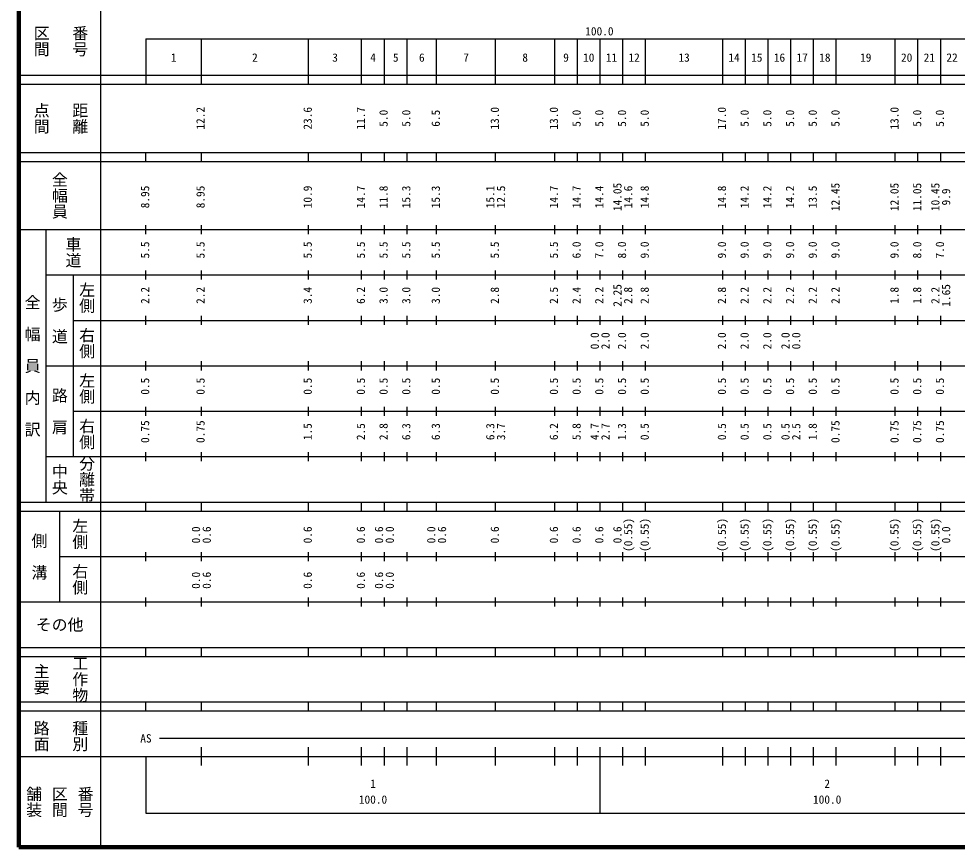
# Model space of a CAD drawing. Units: millimetres on the paper, enlarged 1000 times. Extents: x 40000 to 680000, y 20000 to 380000.
# Drawn here: x 40000 to 246639, y 20000 to 202409 of the extents above; entities that cross this region are included whole.
import ezdxf
from ezdxf.enums import TextEntityAlignment as Align

# ---------------------------------------------------------------- set-up
doc = ezdxf.new("R2010")
doc.units = ezdxf.units.MM
doc.header["$LTSCALE"] = 1000
doc.layers.add('M-TTL', color=2, linetype='Continuous', lineweight=140)
doc.layers.add('M-TTL-BAND', color=7, linetype='Continuous', lineweight=25)
doc.styles.add('@ＭＳ ゴシック', font='')
doc.styles.add('ＭＳ ゴシック', font='')
doc.styles.get('@ＭＳ ゴシック').set_extended_font_data('@MS Gothic')
doc.styles.get('ＭＳ ゴシック').set_extended_font_data('MS Gothic')

msp = doc.modelspace()

# ---------------------------------------------------------------- linework, layer by layer
at = {"layer": 'M-TTL'}
for p, q in [((40000, 380000), (40000, 20000)), ((40000, 20000), (680000, 20000))]:
    msp.add_line(p, q, dxfattribs=at)
at = {"layer": 'M-TTL-BAND'}
for p, q in [((58000, 370000), (58000, 20000)), ((68000, 198000), (579000, 198000)), ((68000, 198000), (68000, 188000)), ((80200, 188000), (80200, 198000)), ((103800, 188000), (103800, 198000)), ((115500, 188000), (115500, 198000)), ((120500, 188000), (120500, 198000)), ((125500, 188000), (125500, 198000)), ((132000, 188000), (132000, 198000)), ((145000, 188000), (145000, 198000)), ((158000, 188000), (158000, 198000)), ((163000, 188000), (163000, 198000)), ((168000, 188000), (168000, 198000)), ((173000, 188000), (173000, 198000)), ((178000, 188000), (178000, 198000)), ((195000, 188000), (195000, 198000)), ((200000, 188000), (200000, 198000)), ((205000, 188000), (205000, 198000)), ((210000, 188000), (210000, 198000)), ((215000, 188000), (215000, 198000)), ((220000, 188000), (220000, 198000)), ((233000, 188000), (233000, 198000)), ((238000, 188000), (238000, 198000)), ((243000, 188000), (243000, 198000)), ((40000, 190000), (579000, 190000)), ((40000, 188000), (579000, 188000)), ((40000, 173000), (579000, 173000)), ((68000, 171000), (68000, 173000)), ((80200, 171000), (80200, 173000)), ((103800, 171000), (103800, 173000)), ((115500, 171000), (115500, 173000)), ((120500, 171000), (120500, 173000)), ((125500, 171000), (125500, 173000)), ((132000, 171000), (132000, 173000)), ((145000, 171000), (145000, 173000)), ((158000, 171000), (158000, 173000)), ((163000, 171000), (163000, 173000)), ((168000, 171000), (168000, 173000)), ((173000, 171000), (173000, 173000)), ((178000, 171000), (178000, 173000)), ((195000, 171000), (195000, 173000)), ((200000, 171000), (200000, 173000)), ((205000, 171000), (205000, 173000)), ((210000, 171000), (210000, 173000)), ((215000, 171000), (215000, 173000)), ((220000, 171000), (220000, 173000)), ((233000, 171000), (233000, 173000)), ((238000, 171000), (238000, 173000)), ((243000, 171000), (243000, 173000)), ((40000, 171000), (579000, 171000)), ((40000, 156000), (579000, 156000)), ((46000, 96000), (46000, 156000)), ((68000, 155000), (68000, 157000)), ((80200, 155000), (80200, 157000)), ((103800, 155000), (103800, 157000)), ((115500, 155000), (115500, 157000)), ((120500, 155000), (120500, 157000)), ((125500, 155000), (125500, 157000)), ((132000, 155000), (132000, 157000)), ((145000, 155000), (145000, 157000)), ((158000, 155000), (158000, 157000)), ((163000, 155000), (163000, 157000)), ((168000, 155000), (168000, 157000)), ((173000, 155000), (173000, 157000)), ((178000, 155000), (178000, 157000)), ((195000, 155000), (195000, 157000)), ((200000, 155000), (200000, 157000)), ((205000, 155000), (205000, 157000)), ((210000, 155000), (210000, 157000)), ((215000, 155000), (215000, 157000)), ((220000, 155000), (220000, 157000)), ((233000, 155000), (233000, 157000)), ((238000, 155000), (238000, 157000)), ((243000, 155000), (243000, 157000)), ((68000, 145000), (68000, 147000)), ((80200, 145000), (80200, 147000)), ((103800, 145000), (103800, 147000)), ((115500, 145000), (115500, 147000)), ((120500, 145000), (120500, 147000)), ((125500, 145000), (125500, 147000)), ((132000, 145000), (132000, 147000)), ((145000, 145000), (145000, 147000)), ((158000, 145000), (158000, 147000)), ((163000, 145000), (163000, 147000)), ((168000, 145000), (168000, 147000)), ((173000, 145000), (173000, 147000)), ((178000, 145000), (178000, 147000)), ((195000, 145000), (195000, 147000)), ((200000, 145000), (200000, 147000)), ((205000, 145000), (205000, 147000)), ((210000, 145000), (210000, 147000)), ((215000, 145000), (215000, 147000)), ((220000, 145000), (220000, 147000)), ((233000, 145000), (233000, 147000)), ((238000, 145000), (238000, 147000)), ((243000, 145000), (243000, 147000)), ((46000, 146000), (579000, 146000)), ((52000, 146000), (52000, 106000)), ((68000, 135000), (68000, 137000)), ((80200, 135000), (80200, 137000)), ((103800, 135000), (103800, 137000)), ((115500, 135000), (115500, 137000)), ((120500, 135000), (120500, 137000)), ((125500, 135000), (125500, 137000)), ((132000, 135000), (132000, 137000)), ((145000, 135000), (145000, 137000)), ((158000, 135000), (158000, 137000)), ((163000, 135000), (163000, 137000)), ((168000, 135000), (168000, 137000)), ((173000, 135000), (173000, 137000)), ((178000, 135000), (178000, 137000)), ((195000, 135000), (195000, 137000)), ((200000, 135000), (200000, 137000)), ((205000, 135000), (205000, 137000)), ((210000, 135000), (210000, 137000)), ((215000, 135000), (215000, 137000)), ((220000, 135000), (220000, 137000)), ((233000, 135000), (233000, 137000)), ((238000, 135000), (238000, 137000)), ((243000, 135000), (243000, 137000)), ((52000, 136000), (579000, 136000)), ((68000, 125000), (68000, 127000)), ((80200, 125000), (80200, 127000)), ((103800, 125000), (103800, 127000)), ((115500, 125000), (115500, 127000)), ((120500, 125000), (120500, 127000)), ((125500, 125000), (125500, 127000)), ((132000, 125000), (132000, 127000)), ((145000, 125000), (145000, 127000)), ((158000, 125000), (158000, 127000)), ((163000, 125000), (163000, 127000)), ((168000, 125000), (168000, 127000)), ((173000, 125000), (173000, 127000)), ((178000, 125000), (178000, 127000)), ((195000, 125000), (195000, 127000)), ((200000, 125000), (200000, 127000)), ((205000, 125000), (205000, 127000)), ((210000, 125000), (210000, 127000)), ((215000, 125000), (215000, 127000)), ((220000, 125000), (220000, 127000)), ((233000, 125000), (233000, 127000)), ((238000, 125000), (238000, 127000)), ((243000, 125000), (243000, 127000)), ((46000, 126000), (579000, 126000)), ((52000, 116000), (579000, 116000)), ((68000, 115000), (68000, 117000)), ((80200, 115000), (80200, 117000)), ((103800, 115000), (103800, 117000)), ((115500, 115000), (115500, 117000)), ((120500, 115000), (120500, 117000)), ((125500, 115000), (125500, 117000)), ((132000, 115000), (132000, 117000)), ((145000, 115000), (145000, 117000)), ((158000, 115000), (158000, 117000)), ((163000, 115000), (163000, 117000)), ((168000, 115000), (168000, 117000)), ((173000, 115000), (173000, 117000)), ((178000, 115000), (178000, 117000)), ((195000, 115000), (195000, 117000)), ((200000, 115000), (200000, 117000)), ((205000, 115000), (205000, 117000)), ((210000, 115000), (210000, 117000)), ((215000, 115000), (215000, 117000)), ((220000, 115000), (220000, 117000)), ((233000, 115000), (233000, 117000)), ((238000, 115000), (238000, 117000)), ((243000, 115000), (243000, 117000)), ((46000, 106000), (579000, 106000)), ((68000, 105000), (68000, 107000)), ((80200, 105000), (80200, 107000)), ((103800, 105000), (103800, 107000)), ((115500, 105000), (115500, 107000)), ((120500, 105000), (120500, 107000)), ((125500, 105000), (125500, 107000)), ((132000, 105000), (132000, 107000)), ((145000, 105000), (145000, 107000)), ((158000, 105000), (158000, 107000)), ((163000, 105000), (163000, 107000)), ((168000, 105000), (168000, 107000)), ((173000, 105000), (173000, 107000)), ((178000, 105000), (178000, 107000)), ((195000, 105000), (195000, 107000)), ((200000, 105000), (200000, 107000)), ((205000, 105000), (205000, 107000)), ((210000, 105000), (210000, 107000)), ((215000, 105000), (215000, 107000)), ((220000, 105000), (220000, 107000)), ((233000, 105000), (233000, 107000)), ((238000, 105000), (238000, 107000)), ((243000, 105000), (243000, 107000)), ((40000, 96000), (579000, 96000)), ((68000, 94000), (68000, 96000)), ((80200, 94000), (80200, 96000)), ((103800, 94000), (103800, 96000)), ((115500, 94000), (115500, 96000)), ((120500, 94000), (120500, 96000)), ((125500, 94000), (125500, 96000)), ((132000, 94000), (132000, 96000)), ((145000, 94000), (145000, 96000)), ((158000, 94000), (158000, 96000)), ((163000, 94000), (163000, 96000)), ((168000, 94000), (168000, 96000)), ((173000, 94000), (173000, 96000)), ((178000, 94000), (178000, 96000)), ((195000, 94000), (195000, 96000)), ((200000, 94000), (200000, 96000)), ((205000, 94000), (205000, 96000)), ((210000, 94000), (210000, 96000)), ((215000, 94000), (215000, 96000)), ((220000, 94000), (220000, 96000)), ((233000, 94000), (233000, 96000)), ((238000, 94000), (238000, 96000)), ((243000, 94000), (243000, 96000)), ((40000, 94000), (579000, 94000)), ((49000, 94000), (49000, 74000)), ((68000, 83000), (68000, 85000)), ((80200, 83000), (80200, 85000)), ((103800, 83000), (103800, 85000)), ((115500, 83000), (115500, 85000)), ((120500, 83000), (120500, 85000)), ((125500, 83000), (125500, 85000)), ((132000, 83000), (132000, 85000)), ((145000, 83000), (145000, 85000)), ((158000, 83000), (158000, 85000)), ((163000, 83000), (163000, 85000)), ((168000, 83000), (168000, 85000)), ((173000, 83000), (173000, 85000)), ((178000, 83000), (178000, 85000)), ((195000, 83000), (195000, 85000)), ((200000, 83000), (200000, 85000)), ((205000, 83000), (205000, 85000)), ((210000, 83000), (210000, 85000)), ((215000, 83000), (215000, 85000)), ((220000, 83000), (220000, 85000)), ((233000, 83000), (233000, 85000)), ((238000, 83000), (238000, 85000)), ((243000, 83000), (243000, 85000)), ((49000, 84000), (579000, 84000)), ((68000, 73000), (68000, 75000)), ((80200, 73000), (80200, 75000)), ((103800, 73000), (103800, 75000)), ((115500, 73000), (115500, 75000)), ((120500, 73000), (120500, 75000)), ((125500, 73000), (125500, 75000)), ((132000, 73000), (132000, 75000)), ((145000, 73000), (145000, 75000)), ((158000, 73000), (158000, 75000)), ((163000, 73000), (163000, 75000)), ((168000, 73000), (168000, 75000)), ((173000, 73000), (173000, 75000)), ((178000, 73000), (178000, 75000)), ((195000, 73000), (195000, 75000)), ((200000, 73000), (200000, 75000)), ((205000, 73000), (205000, 75000)), ((210000, 73000), (210000, 75000)), ((215000, 73000), (215000, 75000)), ((220000, 73000), (220000, 75000)), ((233000, 73000), (233000, 75000)), ((238000, 73000), (238000, 75000)), ((243000, 73000), (243000, 75000)), ((40000, 74000), (579000, 74000)), ((40000, 64000), (579000, 64000)), ((40000, 62000), (579000, 62000)), ((68000, 62000), (68000, 64000)), ((80200, 62000), (80200, 64000)), ((103800, 62000), (103800, 64000)), ((115500, 62000), (115500, 64000)), ((120500, 62000), (120500, 64000)), ((125500, 62000), (125500, 64000)), ((132000, 62000), (132000, 64000)), ((145000, 62000), (145000, 64000)), ((158000, 62000), (158000, 64000)), ((163000, 62000), (163000, 64000)), ((168000, 62000), (168000, 64000)), ((173000, 62000), (173000, 64000)), ((178000, 62000), (178000, 64000)), ((195000, 62000), (195000, 64000)), ((200000, 62000), (200000, 64000)), ((205000, 62000), (205000, 64000)), ((210000, 62000), (210000, 64000)), ((215000, 62000), (215000, 64000)), ((220000, 62000), (220000, 64000)), ((233000, 62000), (233000, 64000)), ((238000, 62000), (238000, 64000)), ((243000, 62000), (243000, 64000)), ((40000, 52000), (579000, 52000)), ((68000, 50000), (68000, 52000)), ((80200, 50000), (80200, 52000)), ((103800, 50000), (103800, 52000)), ((115500, 50000), (115500, 52000)), ((120500, 50000), (120500, 52000)), ((125500, 50000), (125500, 52000)), ((132000, 50000), (132000, 52000)), ((145000, 50000), (145000, 52000)), ((158000, 50000), (158000, 52000)), ((163000, 50000), (163000, 52000)), ((168000, 50000), (168000, 52000)), ((173000, 50000), (173000, 52000)), ((178000, 50000), (178000, 52000)), ((195000, 50000), (195000, 52000)), ((200000, 50000), (200000, 52000)), ((205000, 50000), (205000, 52000)), ((210000, 50000), (210000, 52000)), ((215000, 50000), (215000, 52000)), ((220000, 50000), (220000, 52000)), ((233000, 50000), (233000, 52000)), ((238000, 50000), (238000, 52000)), ((243000, 50000), (243000, 52000)), ((40000, 50000), (579000, 50000)), ((71000, 44000), (565000, 44000)), ((80200, 38000), (80200, 42000)), ((103800, 38000), (103800, 42000)), ((115500, 38000), (115500, 42000)), ((120500, 38000), (120500, 42000)), ((125500, 38000), (125500, 42000)), ((132000, 38000), (132000, 42000)), ((145000, 38000), (145000, 42000)), ((158000, 38000), (158000, 42000)), ((163000, 38000), (163000, 42000)), ((168000, 27500), (168000, 42000)), ((173000, 38000), (173000, 42000)), ((178000, 38000), (178000, 42000)), ((195000, 38000), (195000, 42000)), ((200000, 38000), (200000, 42000)), ((205000, 38000), (205000, 42000)), ((210000, 38000), (210000, 42000)), ((215000, 38000), (215000, 42000)), ((220000, 38000), (220000, 42000)), ((233000, 38000), (233000, 42000)), ((238000, 38000), (238000, 42000)), ((243000, 38000), (243000, 42000)), ((40000, 40000), (579000, 40000)), ((68000, 40000), (68000, 27500)), ((68000, 27500), (579000, 27500))]:
    msp.add_line(p, q, dxfattribs=at)

# ---------------------------------------------------------------- texts
at = {"layer": 'M-TTL-BAND', "style": '@ＭＳ ゴシック'}
for s, p in [('区間', (45000, 197500)), ('番号', (53500, 197500)), ('点間', (45000, 180500)), ('距離', (53500, 180500)), ('全幅員', (49000, 163500)), ('車道', (52000, 151000)), ('左側', (55000, 141000)), ('全\u3000幅\u3000員\u3000内\u3000訳', (43000, 126000)), ('歩\u3000道', (49000, 136000)), ('右側', (55000, 131000)), ('左側', (55000, 121000)), ('路\u3000肩', (49000, 116000)), ('右側', (55000, 111000)), ('分離帯', (55000, 101000)), ('中央', (49000, 101000)), ('左側', (53500, 89000)), ('側\u3000溝', (44500, 84000)), ('右側', (53500, 79000)), ('主要', (45000, 57000)), ('工作物', (53500, 57000)), ('路面', (45000, 44500)), ('種別', (53500, 44500)), ('舗装', (43333, 30000)), ('区間', (49000, 30000)), ('番号', (54667, 30000))]:
    msp.add_text(s, height=2566, rotation=270, dxfattribs=at).set_placement(p, align=Align.MIDDLE_CENTER)
at = {"layer": 'M-TTL-BAND', "style": 'ＭＳ ゴシック'}
for s, p in [('100.0', (167844, 198195)), ('1', (74100, 192405)), ('2', (92000, 192405)), ('3', (109650, 192405)), ('4', (118000, 192405)), ('5', (123000, 192405)), ('6', (128750, 192405)), ('7', (138500, 192405)), ('8', (151500, 192405)), ('9', (160500, 192405)), ('10', (165500, 192405)), ('11', (170500, 192405)), ('12', (175500, 192405)), ('13', (186500, 192405)), ('14', (197500, 192405)), ('15', (202500, 192405)), ('16', (207500, 192405)), ('17', (212500, 192405)), ('18', (217500, 192405)), ('19', (226500, 192405)), ('20', (235500, 192405)), ('21', (240500, 192405)), ('22', (245500, 192405)), ('AS', (68000, 42500)), ('1', (118000, 32523)), ('2', (218000, 32523)), ('100.0', (118000, 29033)), ('100.0', (218000, 29033))]:
    msp.add_text(s, height=1833, dxfattribs=at).set_placement(p, align=Align.BOTTOM_CENTER)
for s, p in [('12.2', (81472, 180500)), ('23.6', (105072, 180500)), ('11.7', (116772, 180500)), ('5.0', (121772, 180500)), ('5.0', (126772, 180500)), ('6.5', (133272, 180500)), ('13.0', (146272, 180500)), ('13.0', (159272, 180500)), ('5.0', (164272, 180500)), ('5.0', (169272, 180500)), ('5.0', (174272, 180500)), ('5.0', (179272, 180500)), ('17.0', (196272, 180500)), ('5.0', (201272, 180500)), ('5.0', (206272, 180500)), ('5.0', (211272, 180500)), ('5.0', (216272, 180500)), ('5.0', (221272, 180500)), ('13.0', (234272, 180500)), ('5.0', (239272, 180500)), ('5.0', (244272, 180500)), ('8.95', (69272, 163174)), ('8.95', (81472, 163174)), ('10.9', (105072, 163174)), ('14.7', (116772, 163174)), ('11.8', (121772, 163174)), ('15.3', (126772, 163174)), ('15.3', (133272, 163174)), ('15.1', (145272, 163174)), ('12.5', (147642, 163174)), ('14.7', (159272, 163174)), ('14.7', (164272, 163174)), ('14.4', (169272, 163174)), ('14.05', (173272, 163174)), ('14.6', (175642, 163174)), ('14.8', (179272, 163174)), ('14.8', (196272, 163174)), ('14.2', (201272, 163174)), ('14.2', (206272, 163174)), ('14.2', (211272, 163174)), ('13.5', (216272, 163174)), ('12.45', (221272, 163174)), ('12.05', (234272, 163174)), ('11.05', (239272, 163174)), ('10.45', (243272, 163174)), ('9.9', (245642, 163174)), ('5.5', (69272, 151500)), ('5.5', (81472, 151500)), ('5.5', (105072, 151500)), ('5.5', (116772, 151500)), ('5.5', (121772, 151500)), ('5.5', (126772, 151500)), ('5.5', (133272, 151500)), ('5.5', (146272, 151500)), ('5.5', (159272, 151500)), ('6.0', (164272, 151500)), ('7.0', (169272, 151500)), ('8.0', (174272, 151500)), ('9.0', (179272, 151500)), ('9.0', (196272, 151500)), ('9.0', (201272, 151500)), ('9.0', (206272, 151500)), ('9.0', (211272, 151500)), ('9.0', (216272, 151500)), ('9.0', (221272, 151500)), ('9.0', (234272, 151500)), ('8.0', (239272, 151500)), ('7.0', (244272, 151500)), ('2.2', (69272, 141500)), ('2.2', (81472, 141500)), ('3.4', (105072, 141500)), ('6.2', (116772, 141500)), ('3.0', (121772, 141500)), ('3.0', (126772, 141500)), ('3.0', (133272, 141500)), ('2.8', (146272, 141500)), ('2.5', (159272, 141500)), ('2.4', (164272, 141500)), ('2.2', (169272, 141500)), ('2.25', (173272, 141500)), ('2.8', (175642, 141500)), ('2.8', (179272, 141500)), ('2.8', (196272, 141500)), ('2.2', (201272, 141500)), ('2.2', (206272, 141500)), ('2.2', (211272, 141500)), ('2.2', (216272, 141500)), ('2.2', (221272, 141500)), ('1.8', (234272, 141500)), ('1.8', (239272, 141500)), ('2.2', (243272, 141500)), ('1.65', (245642, 141500)), ('0.0', (168272, 131500)), ('2.0', (170642, 131500)), ('2.0', (174272, 131500)), ('2.0', (179272, 131500)), ('2.0', (196272, 131500)), ('2.0', (201272, 131500)), ('2.0', (206272, 131500)), ('2.0', (210272, 131500)), ('0.0', (212642, 131500)), ('0.5', (69272, 121500)), ('0.5', (81472, 121500)), ('0.5', (105072, 121500)), ('0.5', (116772, 121500)), ('0.5', (121772, 121500)), ('0.5', (126772, 121500)), ('0.5', (133272, 121500)), ('0.5', (146272, 121500)), ('0.5', (159272, 121500)), ('0.5', (164272, 121500)), ('0.5', (169272, 121500)), ('0.5', (174272, 121500)), ('0.5', (179272, 121500)), ('0.5', (196272, 121500)), ('0.5', (201272, 121500)), ('0.5', (206272, 121500)), ('0.5', (211272, 121500)), ('0.5', (216272, 121500)), ('0.5', (221272, 121500)), ('0.5', (234272, 121500)), ('0.5', (239272, 121500)), ('0.5', (244272, 121500)), ('0.75', (69272, 111500)), ('0.75', (81472, 111500)), ('0.75', (221272, 111500)), ('0.75', (234272, 111500)), ('0.75', (239272, 111500)), ('0.75', (244272, 111500)), ('1.5', (105072, 111500)), ('2.5', (116772, 111500)), ('2.8', (121772, 111500)), ('6.3', (126772, 111500)), ('6.3', (133272, 111500)), ('6.3', (145272, 111500)), ('3.7', (147642, 111500)), ('6.2', (159272, 111500)), ('5.8', (164272, 111500)), ('4.7', (168272, 111500)), ('2.7', (170642, 111500)), ('1.3', (174272, 111500)), ('0.5', (179272, 111500)), ('0.5', (196272, 111500)), ('0.5', (201272, 111500)), ('0.5', (206272, 111500)), ('0.5', (210272, 111500)), ('2.5', (212642, 111500)), ('1.8', (216272, 111500)), ('(0.55)', (175642, 88764)), ('(0.55)', (179272, 88764)), ('(0.55)', (196272, 88764)), ('(0.55)', (201272, 88764)), ('(0.55)', (206272, 88764)), ('(0.55)', (211272, 88764)), ('(0.55)', (216272, 88764)), ('(0.55)', (221272, 88764)), ('(0.55)', (234272, 88764)), ('(0.55)', (239272, 88764)), ('(0.55)', (243272, 88764)), ('0.0', (80472, 88764)), ('0.6', (82842, 88764)), ('0.6', (105072, 88764)), ('0.6', (116772, 88764)), ('0.6', (120772, 88764)), ('0.0', (123142, 88764)), ('0.0', (132272, 88764)), ('0.6', (134642, 88764)), ('0.6', (146272, 88764)), ('0.6', (159272, 88764)), ('0.6', (164272, 88764)), ('0.6', (169272, 88764)), ('0.6', (173272, 88764)), ('0.0', (245642, 88764)), ('0.0', (80472, 78764)), ('0.6', (82842, 78764)), ('0.6', (105072, 78764)), ('0.6', (116772, 78764)), ('0.6', (120772, 78764)), ('0.0', (123142, 78764))]:
    msp.add_text(s, height=1833, rotation=90, dxfattribs=at).set_placement(p, align=Align.BOTTOM_CENTER)
msp.add_text('その他', height=2566, dxfattribs=at).set_placement((49000, 69000), align=Align.MIDDLE_CENTER)

doc.saveas('drawing.dxf')
